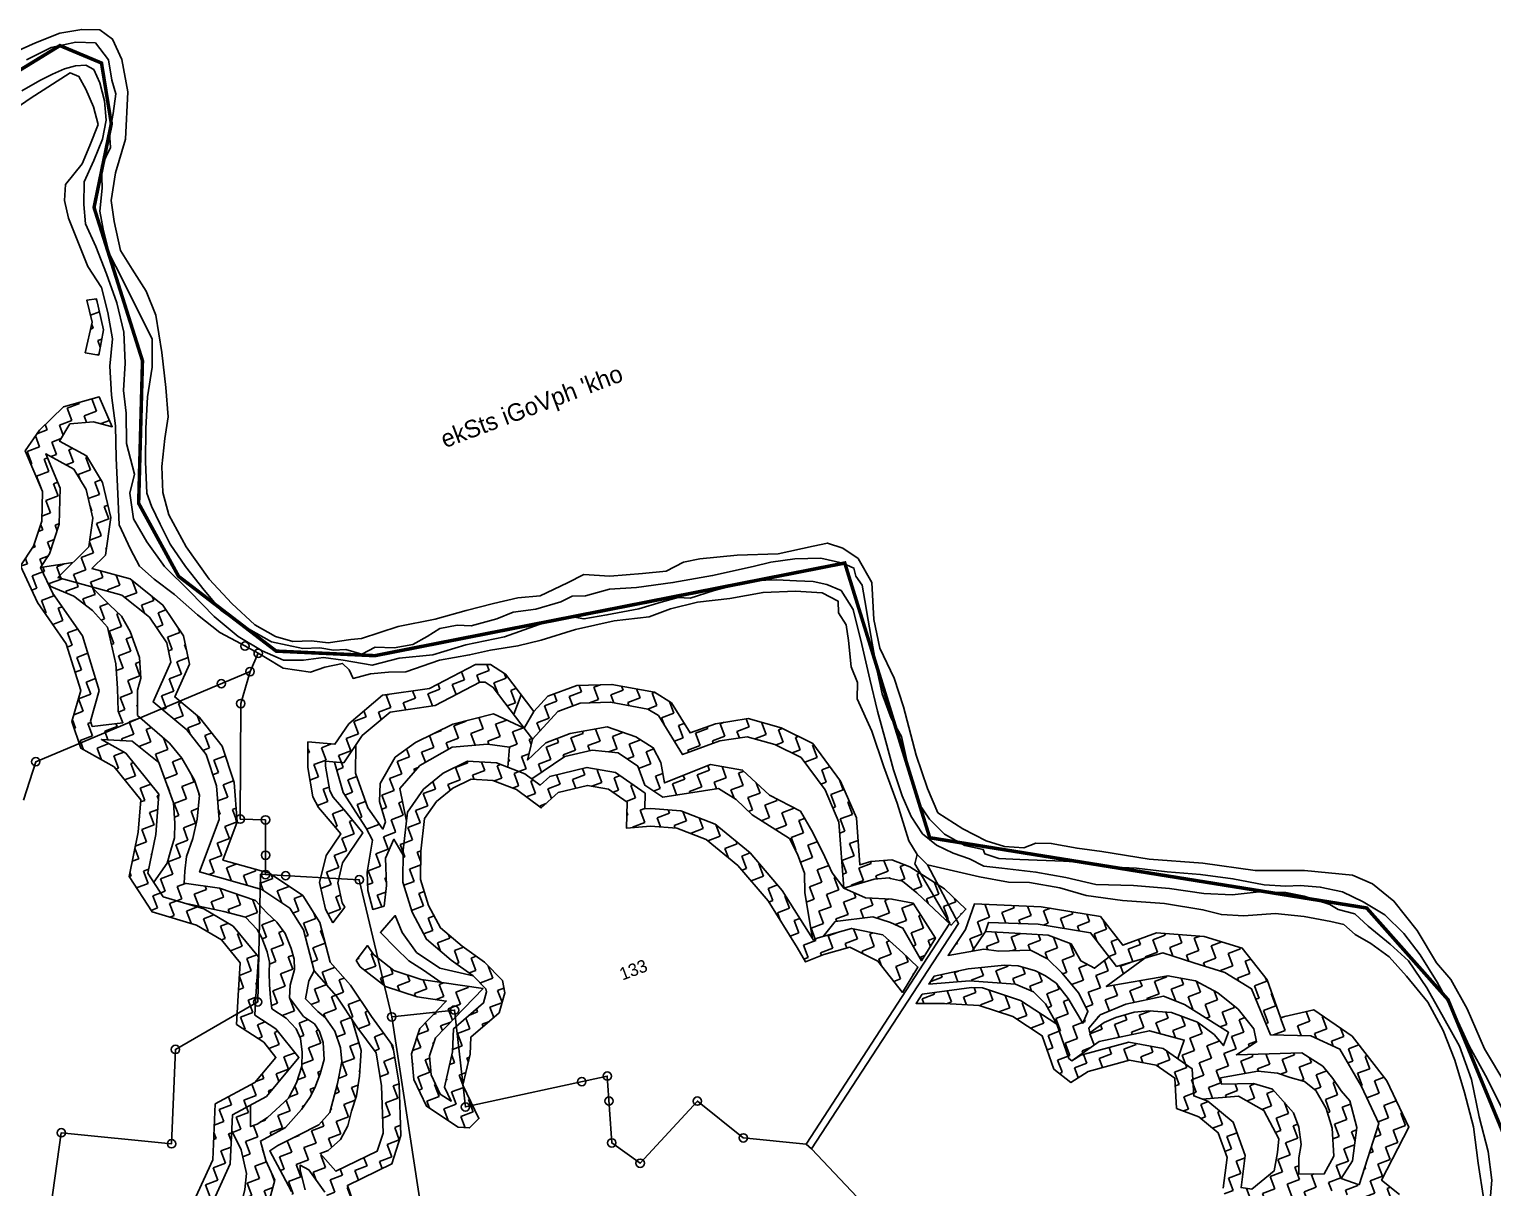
# Model space of a CAD drawing. Header units: metres. Extents: x -219 to 311408, y 87 to 1936973.
# Drawn here: x 309141 to 310231, y 1934927 to 1935790 of the extents above; entities that cross this region are included whole.
import ezdxf

# ---------------------------------------------------------------- set-up
doc = ezdxf.new("R2010")
doc.units = ezdxf.units.M
doc.header["$LTSCALE"] = 0.3
doc.header["$MEASUREMENT"] = 0
doc.linetypes.add('DASHDOT', pattern=[1, 0.5, -0.25, 0, -0.25])
doc.layers.get('0').update_dxf_attribs({"linetype": 'CONTINUOUS'})
for name, color, linetype in [('LINE_WATER', 4, 'CONTINUOUS'), ('POLY_HATCH', 12, 'CONTINUOUS'), ('POLY_PARCEL', 6, 'CONTINUOUS'), ('POLY_WATER', 4, 'CONTINUOUS'), ('SYM_STONE', 1, 'CONTINUOUS'), ('TEXT_MAPOUT', 7, 'CONTINUOUS'), ('TEXT_PARCEL', 7, 'CONTINUOUS'), ('V_BOUND_STREAM_LINE', 7, 'DASHDOT')]:
    doc.layers.add(name, color=color, linetype=linetype)
doc.styles.add('TEXT_MAP', font='')
doc.styles.get('TEXT_MAP').set_extended_font_data('Kruti Dev 050')
pattern_1 = [(0, (0, 0), (1.875, 1.875), [1.875, -1.875]), (90, (1.875, 0), (-1.875, 1.875), [1.875, -1.875])]

# ---------------------------------------------------------------- blocks, each defined once
blk = doc.blocks.new('STONE')
blk.add_circle((0, 0), 0.851)
blk = doc.blocks.new('7')
at = {"layer": 'POLY_HATCH'}
h = blk.add_hatch(dxfattribs=at)
h.set_pattern_fill('ZIGZAG', color=256, scale=15, style=0)
h.set_pattern_definition(pattern_1)
h.paths.add_polyline_path([(546.5, 551.93), (548.2, 550.92), (550.08, 554.05), (550.71, 558.59), (549.38, 558.88), (548.99, 555.67)])
h = blk.add_hatch(dxfattribs=at)
h.set_pattern_fill('ZIGZAG', color=256, scale=15, style=0)
h.set_pattern_definition(pattern_1)
h.paths.add_polyline_path([(546.13, 545.36), (540.88, 545.79), (536.5, 543.92), (533.56, 541.85), (533.8, 535.54), (532.21, 531.65), (529.85, 528.71), (527.52, 527.03), (531.75, 527.03), (534.41, 530.35), (536.35, 535.09), (536.14, 540.41), (539.1, 536.96), (539.72, 533.64), (539.2, 529.46), (537.85, 527.03), (540.74, 527.03), (541.65, 528.66), (542.27, 533.72), (541.46, 538.09), (538.61, 541.41), (540.88, 543.19), (544.1, 542.28), (546.37, 540.69)])
h = blk.add_hatch(dxfattribs=at)
h.set_pattern_fill('ZIGZAG', color=256, scale=15, style=0)
h.set_pattern_definition(pattern_1)
h.paths.add_polyline_path([(537.52, 505.69), (538.38, 508.5), (538.45, 512.46), (538.09, 514.91), (537.09, 517), (535.53, 520.41), (531.53, 523.31), (534.27, 524.54), (529.74, 525.51), (529.95, 522.61), (532.75, 520.02), (534.48, 517.14), (535.64, 514.18), (534.92, 508.85), (533.91, 505.47), (532.83, 502.44), (532.9, 500.64), (528.61, 501.69), (528.64, 502.48), (531.37, 506.16), (531.87, 514.28), (530.04, 521.43), (529.74, 525.51), (531.61, 526.86), (531.75, 527.03), (527.52, 527.03), (527.11, 526.74), (527.54, 521.01), (529.32, 514.04), (528.89, 507.06), (526.14, 503.36), (526, 499.36), (529.51, 495.18), (531.39, 489.45), (529.42, 485.27), (525.97, 479.79), (527.26, 473.93), (529.17, 472.49), (533.35, 472.49), (529.53, 475.39), (528.66, 479.32), (531.64, 484.05), (534.11, 489.28), (531.76, 496.43), (529.2, 499.49), (533.19, 497.72), (535.71, 493.54), (535.64, 487.42), (534.77, 484.61), (533.98, 482.67), (532.9, 481.23), (531.75, 479.64), (528.99, 477.81), (529.53, 475.39), (532.43, 473.18), (533.53, 472.49), (538.91, 472.49), (537.45, 473.7), (532.98, 476.15), (533.71, 477.7), (534.65, 479.57), (536.38, 481.66), (537.97, 484.04), (539.48, 487.14), (539.55, 489.37), (538.97, 492.97), (538.11, 495.56), (535.23, 500.89), (536.51, 504.25)])
h = blk.add_hatch(dxfattribs=at)
h.set_pattern_fill('ZIGZAG', color=256, scale=15, style=0)
h.set_pattern_definition(pattern_1)
h.paths.add_polyline_path([(541.12, 501.48), (544.73, 505.09), (545.36, 509.18), (544.15, 514.33), (541.12, 519.47), (536.54, 522.79), (539, 523.9), (540.74, 527.03), (537.85, 527.03), (537.2, 525.86), (531.53, 523.31), (539.21, 517.74), (541.78, 513.38), (542.78, 509.08), (542.36, 506.29), (537.97, 501.91), (541.05, 496.47), (542.42, 492.19), (542.22, 487.51), (540.87, 482.9), (535.63, 476.87), (541.57, 472.49), (545.37, 472.49), (544.87, 473.19), (539.34, 477.28), (543.14, 481.66), (544.73, 487.09), (544.97, 492.53), (543.38, 497.49)])
h = blk.add_hatch(dxfattribs=at)
h.set_pattern_fill('ZIGZAG', color=256, scale=15, style=0)
h.set_pattern_definition(pattern_1)
h.paths.add_polyline_path([(600.1, 481.15), (595.34, 482.76), (590.93, 482.79), (588.32, 481.47), (586.2, 479.7), (586.75, 477.84), (591.53, 480.26), (594.91, 480.23), (599.03, 478.84), (603.66, 476.04), (604.76, 474.63), (605.18, 472.49), (607.75, 472.49), (607.13, 475.7), (605.37, 477.96)])
h.paths.add_polyline_path([(587.47, 484.33), (586.42, 487.88), (584.88, 489.92), (582.91, 490.67), (575.56, 489.77), (568.93, 491.24), (563.02, 489.13), (560.12, 487.09), (556.64, 488.77), (555.32, 485.37), (554.49, 481.18), (554.74, 479.5), (555.78, 476.67), (556.39, 474.84), (553.35, 472.66), (553.23, 472.49), (557.44, 472.49), (559.38, 473.88), (558.17, 477.51), (557.2, 480.13), (557.06, 481.12), (557.75, 484.66), (558, 485.3), (560.35, 484.17), (564.19, 486.87), (569.1, 488.62), (575.44, 487.21), (582.59, 488.08), (583.3, 487.82), (584.12, 486.72), (585.49, 482.12)])
h = blk.add_hatch(dxfattribs=at)
h.set_pattern_fill('ZIGZAG', color=256, scale=15, style=0)
h.set_pattern_definition(pattern_1)
h.paths.add_polyline_path([(582.82, 483.16), (576.88, 483.85), (570.95, 483.29), (567.49, 482.33), (564.18, 479.57), (563.21, 477.22), (562.94, 474.19), (562.25, 473.36), (561.28, 476.95), (561.42, 482.19), (562.85, 485.92), (560.35, 484.17), (559.17, 484.74), (558.8, 480.26), (560.04, 474.32), (560.3, 472.49), (565.4, 472.49), (565.78, 473.24), (566.53, 477.91), (570.39, 479.98), (575.64, 480.81), (580.47, 479.43), (583.24, 477.91), (582.03, 475.31), (583.98, 473.57), (584.64, 472.55), (590.17, 473.89), (594.17, 473.34), (595.87, 472.49), (600.98, 472.49), (600.63, 472.94), (597.32, 475.7), (592.07, 476.67), (588.34, 476.67), (585.03, 475.29), (586.75, 477.84), (586.2, 479.7)])
h = blk.add_hatch(dxfattribs=at)
h.set_pattern_fill('ZIGZAG', color=256, scale=15, style=0)
h.set_pattern_definition(pattern_1)
h.paths.add_polyline_path([(576.96, 478.14), (573.1, 477.8), (569.65, 476.63), (566.36, 474.38), (565.4, 472.49), (568.24, 472.49), (568.32, 472.66), (570.79, 474.34), (573.63, 475.31), (576.53, 475.56), (579.36, 474.31), (581.4, 472.49), (584.68, 472.49), (583.98, 473.57), (580.75, 476.46)])
h = blk.add_hatch(dxfattribs=at)
h.set_pattern_fill('ZIGZAG', color=256, scale=15, style=0)
h.set_pattern_definition(pattern_1)
h.paths.add_polyline_path([(534.33, 471.74), (533.35, 472.49), (529.17, 472.49), (532.55, 469.91), (535.12, 466.72), (536.48, 462.7), (534.55, 458.42), (532.87, 454.66), (535.63, 450.89), (536.48, 448.26), (532.4, 445.95), (526.03, 445.1), (522.89, 437.79), (518.36, 433.26), (513.52, 432.91), (508.48, 435.29), (503.63, 433.23), (498.34, 433.77), (492.74, 435.82), (487.57, 435.35), (484.25, 431.77), (479.72, 429.72), (475.05, 428.61), (470.28, 429.65), (469.23, 432.34), (467.36, 435.86), (464.48, 433.55), (459.95, 432.56), (456.31, 436.2), (451.14, 432.94), (447.42, 432.58), (447.42, 430.04), (451.99, 430.49), (455.95, 432.99), (456.11, 432.83), (454.38, 430.39), (453.43, 429.07), (450.85, 427.28), (448.4, 426.68), (447.42, 426.73), (447.42, 423.43), (449.6, 423.57), (452.71, 424.05), (456.66, 427.88), (457.81, 431.13), (459.14, 429.8), (464.53, 430.97), (462.58, 428.6), (460.55, 428.12), (457.97, 428), (456.78, 426.08), (456, 421.72), (454.68, 419.69), (452.53, 417.89), (447.74, 417.11), (447.42, 417.18), (447.42, 413.4), (447.92, 413.35), (451.81, 414.18), (457.55, 417.47), (458.63, 419.87), (459.13, 418.36), (459.43, 416.99), (460.63, 415.55), (458.89, 411.48), (455.32, 407.03), (458.56, 407.03), (459.02, 407.61), (459.56, 407.03), (463.01, 407.03), (460.7, 409.52), (462.61, 413.94), (470.44, 411.25), (473.49, 410.17), (478.1, 410.35), (481.81, 411.96), (486.66, 414.18), (490.85, 416.57), (491.83, 420.12), (492.97, 423.17), (499.91, 422.93), (505.83, 424.96), (509.36, 428.67), (510.64, 431.47), (508.43, 432.52), (507.47, 432.11), (506.64, 430.11), (504.3, 427.77), (501.19, 426.46), (493.35, 426.82), (494.38, 432.53), (497.77, 431.28), (504.02, 430.65), (508.43, 432.52), (513.04, 430.34), (519.48, 430.81), (525.02, 436.34), (527.79, 442.78), (533.22, 443.51), (539.53, 447.08), (537.91, 452.06), (535.78, 454.97), (536.86, 457.39), (539.2, 462.56), (537.37, 467.95)])
h.paths.add_polyline_path([(489.84, 420.17), (490.79, 426.69), (491.47, 431.35), (487.17, 423.82), (484.41, 421.49), (478.67, 419.99), (475.32, 419.57), (468.6, 420.11), (463.87, 423.46), (465.42, 426.15), (468.18, 424.29), (472.13, 422.98), (479.25, 422.56), (485.59, 425.49), (487.44, 428.72), (489.17, 432.96), (488.77, 432.92), (485.75, 429.68), (480.54, 427.31), (475.08, 426.02), (468.41, 427.47), (467.38, 430.13), (466.56, 429.14), (464.05, 426.27), (459.5, 424.06), (459.44, 422.5), (461.72, 422.86), (461.77, 421.36), (464.35, 419.33), (466.98, 417.12), (469.55, 415.62), (473.2, 415.09), (477.09, 415.15), (482.48, 415.68), (487.2, 416.94)], flags=16)
h = blk.add_hatch(dxfattribs=at)
h.set_pattern_fill('ZIGZAG', color=256, scale=15, style=0)
h.set_pattern_definition(pattern_1)
h.paths.add_polyline_path([(537.52, 433.19), (538.75, 433.19), (540.98, 434.05), (542.64, 435.49), (543.86, 437.29), (545.31, 439.09), (546.67, 441.54), (548.19, 444.92), (548.53, 449.57), (547.65, 453.39), (545.91, 457.89), (544.73, 456.83), (543.36, 454.6), (544.37, 452.26), (545.09, 451.03), (545.66, 448.8), (545.59, 446.28), (545.09, 444.41), (543.36, 441.67), (540.89, 438.2), (538.8, 437.12), (535.56, 436.76), (532.31, 436.4), (530.94, 436.11), (531.45, 432.22), (531.81, 429.55), (530.8, 425.66), (529.07, 423.43), (526.91, 422.14), (524.03, 420.77), (520.93, 419.47), (518.62, 419.4), (515.67, 419.9), (515.88, 421.2), (515.45, 423.29), (518.77, 423.72), (521, 423.94), (523.31, 424.58), (525.25, 426.02), (527.27, 427.97), (530.15, 431.93), (529.94, 435.03), (530.19, 437.87), (534.22, 438.44), (537.25, 440.03), (538.98, 441.18), (540.13, 442.26), (541.57, 443.84), (542.8, 445.57), (543.52, 447.88), (543.59, 449.53), (543.3, 450.83), (542.22, 452.34), (541.27, 455.55), (541.99, 457.2), (543.36, 459.08), (543.86, 460.45), (544.01, 462.03), (543.94, 464.33), (543.43, 466.28), (542.49, 468.08), (541.63, 470.24), (538.91, 472.49), (533.53, 472.49), (536.87, 470.38), (539.46, 468.51), (540.4, 466.28), (540.61, 464.91), (540.61, 462.82), (540.4, 461.31), (539.82, 459.87), (539.25, 458.28), (538.74, 456.48), (538.38, 454.97), (539.82, 452.96), (540.61, 451.08), (540.69, 449.57), (540.25, 447.63), (539.47, 445.78), (537.96, 443.84), (536.08, 442.18), (532.34, 440.67), (530.61, 440.31), (529.6, 440.31), (530.66, 443.17), (527.79, 442.78), (526.89, 440.7), (527.2, 437.69), (526.7, 434.23), (525.69, 432.21), (524.54, 430.49), (522.95, 428.97), (520.86, 427.03), (514.59, 426.89), (510.12, 427.1), (508.9, 424.15), (507.46, 421.77), (505.8, 419.76), (501.55, 418.24), (496.45, 418.6), (494.51, 420.69), (492.92, 419.25), (492.13, 416.29), (491.26, 414.56), (489.97, 412.76), (488.96, 411.04), (487.66, 408.08), (486.79, 407.03), (490.82, 407.03), (493.11, 410.21), (495.18, 409.1), (496.34, 407.03), (510.13, 407.03), (515.02, 410.55), (522.58, 409.06), (528.5, 409.2), (534.04, 412.71), (537.94, 417.48), (539.43, 422.62), (539.58, 427.58), (546.56, 428.21), (549.21, 431.53), (551.57, 438.5), (552.67, 443.94), (551.28, 448.89), (550.07, 454.14), (548.49, 458.23), (549.11, 464.05), (548.2, 468.52), (545.37, 472.49), (541.57, 472.49), (543.05, 471.4), (545.83, 467.49), (546.56, 463.93), (545.91, 457.89), (547.65, 453.39), (548.83, 448.27), (550.07, 443.84), (549.12, 439.16), (546.95, 432.75), (545.26, 430.63), (538.73, 430.04)])
h.paths.add_polyline_path([(512.67, 415.72), (512.38, 418.74), (513.03, 424.21), (511.87, 422.7), (510.79, 421.12), (509.21, 419.46), (506.76, 417.59), (502.87, 415), (496.02, 415.93), (494.65, 415.5), (493.65, 412.79), (497.03, 410.98), (498.82, 407.77), (503.22, 407.87), (508.19, 408.75), (512.01, 411.5), (512.67, 413.41)], flags=16)
h.paths.add_polyline_path([(532.34, 414.63), (535.66, 418.68), (536.64, 422.07), (536.36, 425.52), (536.22, 427.82), (535.21, 431.57), (534.27, 432.65), (534.05, 432), (533.69, 429.12), (533.55, 427.1), (532.9, 424.72), (532.03, 422.64), (529.08, 419.4), (526.12, 417.95), (523.67, 417.09), (522.09, 416.87), (519.14, 417.09), (515.39, 417.74), (515.12, 413.1), (522.8, 411.59), (527.74, 411.71)], flags=16)
h = blk.add_hatch(dxfattribs=at)
h.set_pattern_fill('ZIGZAG', color=256, scale=15, style=0)
h.set_pattern_definition(pattern_1)
h.paths.add_polyline_path([(561.14, 469.36), (563.21, 471.43), (563.65, 468.86), (563.9, 469.5), (565.4, 472.49), (560.37, 472.49), (557.97, 468.39), (557.14, 465.91), (556.86, 463.15), (558.52, 463.01), (559.9, 465.63)])
h.paths.add_polyline_path([(553.51, 468.46), (555.17, 470.86), (557.44, 472.49), (553.23, 472.49), (551.09, 469.4), (550.55, 465.57), (550.87, 463.37), (553.21, 464.85), (553.1, 465.58)])
h = blk.add_hatch(dxfattribs=at)
h.set_pattern_fill('ZIGZAG', color=256, scale=15, style=0)
h.set_pattern_definition(pattern_1)
h.paths.add_polyline_path([(560.05, 435.16), (562.55, 438.9), (563.52, 441.15), (568.5, 442.98), (570.26, 445.38), (570.58, 447.13), (569.11, 450.46), (566.93, 453.72), (564.95, 457.27), (564.49, 460.88), (564.74, 464.71), (566.21, 468.47), (568.24, 472.49), (565.4, 472.49), (563.9, 469.5), (562.24, 465.27), (561.95, 460.8), (562.51, 456.46), (564.77, 452.4), (566.89, 449.24), (567.95, 446.83), (567.88, 446.41), (566.91, 445.09), (561.63, 443.15), (560.32, 440.11), (557.46, 435.83), (557.64, 433.59), (556.56, 435.08), (556.33, 438.12), (557.04, 440.73), (558.75, 442.84), (567.59, 447.03), (559.78, 451.35), (556.6, 453.91), (554.65, 457.08), (554.32, 458.59), (552.04, 457.16), (552.27, 456.12), (554.67, 452.22), (558.36, 449.25), (562.05, 447.21), (557.14, 444.88), (554.74, 441.91), (553.78, 438.36), (554.1, 434.17), (557.29, 429.77), (558.76, 429.09), (560.48, 429.88)])
h = blk.add_hatch(dxfattribs=at)
h.set_pattern_fill('ZIGZAG', color=256, scale=15, style=0)
h.set_pattern_definition(pattern_1)
h.paths.add_polyline_path([(606.86, 457.3), (602.95, 460.79), (599.03, 462.64), (598.21, 462.88), (599.05, 464.94), (596.14, 469.22), (592.59, 471.31), (587.17, 471.99), (585.45, 471.32), (584.68, 472.49), (581.4, 472.49), (582.05, 471.91), (584.45, 468.22), (587.49, 469.4), (591.76, 468.87), (594.37, 467.33), (596.2, 464.64), (594.8, 461.24), (598.13, 460.27), (601.54, 458.66), (604.87, 455.69), (607.77, 450.64), (610.03, 444.38), (611.57, 436.68), (611.96, 434.35), (614.79, 434.39), (618.63, 434.07), (621.67, 430.81), (623.36, 425.4), (626.7, 428.01), (625.42, 430.68), (623.66, 434.04), (619.81, 436.5), (614.88, 436.92), (614.09, 436.91), (614.06, 437.14), (612.47, 445.06), (610.07, 451.71)])
h = blk.add_hatch(dxfattribs=at)
h.set_pattern_fill('ZIGZAG', color=256, scale=15, style=0)
h.set_pattern_definition(pattern_1)
h.paths.add_polyline_path([(618.89, 454.7), (615.57, 458.43), (613.23, 463.12), (609.22, 465.47), (602.15, 465.35), (602.71, 468.25), (602.43, 470.6), (600.98, 472.49), (595.87, 472.49), (597.48, 471.68), (599.42, 468.92), (599.42, 466.02), (601.21, 463.54), (609.08, 461.88), (610.88, 459.53), (612.26, 456.64), (616.03, 451.63), (616.31, 449.14), (616.31, 446.25), (615.34, 443.62), (614.06, 437.14), (614.09, 436.91), (614.88, 436.92), (615.62, 436.86), (617.96, 438.24), (623.21, 437), (625.28, 435.34), (626.66, 433.96), (627.52, 428.65), (630.48, 430.96), (629.29, 436.76), (626.66, 438.38), (623.21, 439.9), (620.8, 442.24), (619.99, 444.91), (619.85, 447.39), (619.44, 451.25)])
h = blk.add_hatch(dxfattribs=at)
h.set_pattern_fill('ZIGZAG', color=256, scale=15, style=0)
h.set_pattern_definition(pattern_1)
h.paths.add_polyline_path([(623.93, 463.14), (620.53, 466.83), (616.55, 469.73), (611.93, 470.69), (608.09, 470.73), (607.75, 472.49), (605.18, 472.49), (606.01, 468.22), (611.65, 468.17), (615.5, 467.36), (618.84, 464.93), (621.67, 461.87), (623.25, 456.32), (623.47, 451.34), (620.8, 442.24), (625.29, 441.94), (627.37, 441.35), (627.52, 441.22), (628.97, 440.24), (630.32, 437.98), (633.24, 431.91), (636.04, 433.31), (634.17, 437.1), (630.67, 441.8), (628.62, 443.62), (625.72, 444.45), (624.11, 444.56), (626.01, 451.04), (625.76, 456.73)])
h = blk.add_hatch(dxfattribs=at)
h.set_pattern_fill('ZIGZAG', color=256, scale=15, style=0)
h.set_pattern_definition(pattern_1)
h.paths.add_polyline_path([(660.27, 420.57), (655.14, 420.61), (653.61, 425.58), (646.21, 429.85), (637.44, 433.59), (634.93, 430.63), (631.32, 428.04), (634.74, 427.38), (637.51, 429.37), (638.36, 430.41), (644.92, 427.67), (651.49, 423.89), (653.27, 418.09), (660.1, 417.55), (663.76, 414.65), (667.4, 411.84), (670.15, 408.31), (670.19, 407.03), (672.65, 407.03), (672.69, 408.71), (670.94, 414.2), (666.44, 417.69)])
h = blk.add_hatch(dxfattribs=at)
h.set_pattern_fill('ZIGZAG', color=256, scale=15, style=0)
h.set_pattern_definition(pattern_1)
h.paths.add_polyline_path([(650.86, 415.93), (657.42, 417.76), (653.27, 418.09), (652.77, 419.73), (650.21, 418.95), (648.75, 420.62), (648.33, 423.41), (645.68, 425.71), (642.89, 426.96), (637.51, 429.37), (634.74, 427.38), (636.42, 427.06), (638.3, 426.07), (642.61, 424.59), (644.43, 422.57), (645.61, 419.99), (646.87, 416.44), (647.15, 413.51), (645.89, 412.19), (645.19, 416.23), (644.36, 418.88), (643.31, 420.41), (642.2, 421.59), (640.17, 423.13), (638.35, 423.88), (633.33, 425.22), (628.41, 425.95), (627.3, 425.15), (632.91, 423.55), (638.85, 420.79), (640.86, 418.86), (641.87, 416.69), (642.37, 413.38), (642.25, 408.22), (642.54, 407.75), (647.15, 408.96), (654.41, 407.84), (655.53, 407.03), (660.73, 407.03), (658.25, 409.16), (655.32, 410.55), (653.3, 411.11), (650.58, 411.32), (648.77, 411.25), (646.33, 410.55), (646.47, 411.25), (648.63, 412.44), (652.6, 412.58), (658.04, 411.74), (660.41, 409.58), (662.33, 407.03), (666.85, 407.03), (665.43, 409.45), (663.06, 412.17), (659.65, 414.26)])
h = blk.add_hatch(dxfattribs=at)
h.set_pattern_fill('ZIGZAG', color=256, scale=15, style=0)
h.set_pattern_definition(pattern_1)
h.paths.add_polyline_path([(642.37, 413.38), (638.73, 418.38), (634.26, 421.96), (632.84, 422.59), (625.92, 424.16), (624.63, 423.23), (628.43, 421.78), (632.93, 419.79), (636.89, 416.62), (639.83, 412.58), (639.71, 407.54), (640.02, 407.03), (651.63, 407.03), (651.06, 407.37), (644.04, 408.05), (642.54, 407.75), (642.25, 408.22)])
h = blk.add_hatch(dxfattribs=at)
h.set_pattern_fill('ZIGZAG', color=256, scale=15, style=0)
h.set_pattern_definition(pattern_1)
h.paths.add_polyline_path([(674.93, 380.25), (677.24, 384.5), (677.6, 388.38), (676.97, 390.19), (676.48, 392.21), (675.78, 394.37), (673.62, 397.23), (664.81, 400.25), (668.15, 400.95), (668.43, 402.83), (667.32, 406.24), (666.85, 407.03), (662.33, 407.03), (664.87, 403.66), (663.55, 402.12), (662.85, 404.07), (661.25, 406.58), (660.73, 407.03), (655.53, 407.03), (658.59, 404.85), (656.78, 402.71), (658.19, 400.63), (657.03, 396.92), (657.99, 396.08), (663, 394.64), (665.65, 391.43), (666.21, 386.9), (665.37, 385.16), (663.98, 382.86), (660.07, 381.54), (658.74, 382.28), (660.91, 386.34), (660.97, 391.44), (658.65, 395.5), (657.03, 396.92), (658.19, 400.63), (655.35, 404.8), (651.63, 407.03), (640.02, 407.03), (641.31, 404.91), (644.17, 405.5), (650.24, 404.91), (653.57, 402.92), (655.42, 400.22), (654.12, 396.11), (656.67, 393.88), (658.43, 390.78), (658.39, 386.99), (656.32, 383.11), (656.13, 382), (660.77, 378.65), (664.6, 376.77), (666.7, 373.77), (668.02, 371.4), (667.67, 365.65), (666, 361.89), (662.72, 357.22), (657.84, 356.8), (658.61, 358.51), (660.14, 360.81), (661.74, 363.04), (663, 366.81), (662.58, 370.64), (660.14, 376.91), (655.73, 379.7), (655.57, 378.77), (656.24, 374.5), (657.84, 370.24), (657.57, 365.66), (655.89, 361.08), (652.87, 357.05), (650.56, 354.34), (652.63, 350.86), (656.36, 345.81), (656.42, 345.67), (659.19, 345.67), (658.55, 347.09), (654.74, 352.26), (654.54, 352.6), (658.75, 351.44), (663.21, 348.51), (664.77, 345.67), (669.29, 345.67), (667.46, 348.71), (665.59, 351.01), (666.28, 351.78), (669.56, 349.34), (673.43, 345.67), (680.43, 345.67), (679.47, 347.22), (672.77, 352.35), (679, 358.34), (681.31, 365.89), (679.54, 373.37), (677.86, 376.22), (684.17, 381.9), (683.58, 389.22), (681.19, 396.93), (677.39, 402.37), (672.57, 403.03), (672.65, 407.03), (670.19, 407.03), (670.35, 401.21), (675.67, 399.04), (678.89, 395.8), (679.9, 389.71), (680.36, 383.92), (674.63, 376.72), (672.56, 378.44)])
h.paths.add_polyline_path([(674.09, 388.57), (673.6, 391.5), (672.56, 393.24), (670.81, 394.5), (669.35, 395.75), (666.84, 397.01), (661.54, 397.98), (661.33, 397.08), (665.65, 395.54), (667.88, 393.87), (669.49, 389.62), (669.49, 387.46), (668.93, 385.02), (667.95, 383.35), (667.12, 381.19), (670.53, 379.93), (672.7, 381.81), (673.88, 385.65)], flags=16)
h.paths.add_polyline_path([(676.54, 365.89), (676.4, 368.61), (675.84, 370.42), (675.21, 371.95), (674.44, 373.62), (673.68, 375.02), (672.14, 376.34), (670.82, 377.25), (667.19, 378.01), (671.87, 373.97), (672.84, 370.42), (672.98, 366.45), (672.35, 363.52), (671.38, 360.87), (669.98, 357.67), (666.98, 355.72), (668.03, 354.95), (673.05, 357.67), (675.35, 360.45), (676.4, 363.31)], flags=16)
at = {"layer": 'LINE_WATER'}
for points in [[(691.37, 368.11), (692.6, 370.65), (693.54, 374.66), (694.1, 379.75), (694.94, 385.1), (694.99, 390.16), (694.31, 394.81), (693.59, 399.62), (692.52, 404.13), (690.87, 407.28), (688.87, 410.78), (687.71, 413.12), (685.71, 414.51), (684.86, 415.61), (681.84, 417.99), (679.56, 419.41), (676.06, 420.87), (672.27, 421.84), (668.55, 423.42), (664.25, 425.83), (659.57, 428.02), (654.63, 430.08), (650.97, 432.49), (647.25, 434.74), (642.89, 436.99), (640.6, 438.16), (639.02, 439.84), (637.15, 441.45), (635.31, 443.32), (634.05, 445.57), (633.39, 448.43), (633.22, 451.67), (633.39, 455.55), (633.79, 459.75), (634.19, 464.2), (634.78, 468.88), (635.44, 473.88), (636.06, 479), (635.41, 482.15), (633.83, 483.66), (632.12, 484.73), (629.96, 485.68), (627.32, 486.81), (624.49, 487.78), (621.67, 488.21), (618.49, 488.52), (614.89, 488.69), (613.34, 489.41), (610.8, 489.65), (607.49, 489.89), (602.94, 490.67), (599.66, 491.3), (598.02, 492.3), (593.43, 492.8), (588.14, 492.91), (582.6, 493.75), (577.69, 494.09), (573.01, 495.35), (569.06, 495.78), (565.44, 497.91), (562.96, 499.23), (560.16, 499.92), (557.49, 500.92), (555.11, 503.24), (552.6, 506.35), (550.42, 510.23), (548.45, 514.81), (546.32, 519.4), (545.22, 523.6), (544.6, 527.32), (545.38, 530.94), (546.96, 533.22), (547.46, 537.74), (548.91, 541.81), (549.73, 544.96), (551.28, 548.52), (552.67, 552.72), (553.23, 557.01), (553.34, 561.4), (553.26, 565.6), (553.05, 569.13), (553.8, 571.8), (554.97, 574.78), (557.35, 577.16), (559.57, 579.57), (560.99, 581.92), (561.74, 584.59), (562.05, 587.25), (561.9, 589.31), (561.06, 590.29), (559.64, 590.72), (558.05, 590.86), (556.15, 590.75), (554.15, 590.54), (551.23, 590.11)], [(553.43, 593.98), (557.35, 594.4), (560.87, 593.86), (563.48, 592.8), (564.37, 589.85), (563.77, 586.96), (563.62, 584.93), (562.28, 582.44), (560.82, 580.07), (560.22, 578.04), (558.07, 576), (557.07, 573.06), (555.61, 570.11), (555.12, 567.5), (554.69, 563.98), (555.18, 559.83), (555.61, 555.46), (556.15, 550.39), (554.69, 546.64), (552.6, 542.89), (550.79, 538.74), (549.05, 534.31), (547.64, 530.1), (547.61, 528.13), (547.87, 525.29), (548.19, 522.12), (549.13, 518.37), (550.42, 514.27), (551.65, 510.7), (553.57, 507.81), (556.81, 503.94), (560.67, 501.51), (562.94, 500.74), (564.68, 499.74), (566.32, 499.19), (568.24, 497.79), (570.38, 498.05), (572.88, 496.99), (575.54, 496.5), (577.86, 496.82), (579.95, 497.25), (582.44, 496.82), (584.25, 496.05), (588.05, 495.67), (590.55, 495.76), (593.73, 495.04), (597.42, 494.73), (599.22, 494.93), (601.03, 494.27), (604.55, 493.96), (608.25, 492.84), (613.37, 491.67), (619.01, 490.61), (624.89, 489.78), (627.49, 489.46), (630.84, 488.69), (634.31, 487.46), (637.03, 485.71), (638.26, 484.48), (638.12, 483.31), (638.49, 481.79), (638.06, 479.59), (637.52, 476.81), (636.91, 473.52), (636.2, 469.83), (635.71, 466.25), (635.68, 462.56), (636.11, 459.61), (635.63, 456.15), (635.25, 452.69), (635.05, 449.8), (635.71, 447.14), (636.94, 444.42), (639.09, 441.87), (641.35, 440.41), (641.33, 439.75), (642.96, 438.41), (645.74, 437.24), (651.49, 434.8), (654.39, 433.52), (657.11, 431.83), (660.86, 430.2), (664.78, 428.16), (669.11, 426.13), (673.2, 423.93), (677.07, 421.55), (679.9, 420.27), (681.82, 419.66), (684.43, 418.43), (687.15, 416.69), (689.41, 414.31), (691.67, 411.48), (693.25, 408.02), (694.37, 404.32), (695.25, 399.83), (695.97, 394.82), (696.34, 389.64), (697.06, 384.46), (697.55, 379.74)]]:
    blk.add_lwpolyline(points, dxfattribs=at)
at = {"layer": 'POLY_HATCH'}
for points in [[(548.2, 550.92), (550.08, 554.05), (550.71, 558.59), (549.38, 558.88), (548.99, 555.67), (546.5, 551.93)], [(550.87, 463.37), (553.21, 464.85), (553.1, 465.58), (553.51, 468.46), (555.17, 470.86), (559.38, 473.88), (558.17, 477.51), (557.2, 480.13), (557.06, 481.12), (557.75, 484.66), (558, 485.3), (560.35, 484.17), (564.19, 486.87), (569.1, 488.62), (575.44, 487.21), (582.59, 488.08), (583.3, 487.82), (584.12, 486.72), (586.75, 477.84), (591.53, 480.26), (594.91, 480.23), (599.03, 478.84), (603.66, 476.04), (604.76, 474.63), (606.01, 468.22), (611.65, 468.17), (615.5, 467.36), (618.84, 464.93), (621.67, 461.87), (623.25, 456.32), (623.47, 451.34), (620.8, 442.24), (625.29, 441.94), (627.37, 441.35), (627.52, 441.22), (628.97, 440.24), (630.32, 437.98), (633.24, 431.91), (636.04, 433.31), (634.17, 437.1), (630.67, 441.8), (628.62, 443.62), (625.72, 444.45), (624.11, 444.56), (626.01, 451.04), (625.76, 456.73), (623.93, 463.14), (620.53, 466.83), (616.55, 469.73), (611.93, 470.69), (608.09, 470.73), (607.13, 475.7), (605.37, 477.96), (600.1, 481.15), (595.34, 482.76), (590.93, 482.79), (588.32, 481.47), (586.42, 487.88), (584.88, 489.92), (582.91, 490.67), (575.56, 489.77), (568.93, 491.24), (563.02, 489.13), (560.12, 487.09), (556.64, 488.77), (555.32, 485.37), (554.49, 481.18), (554.74, 479.5), (555.78, 476.67), (556.39, 474.84), (553.35, 472.66), (551.09, 469.4), (550.55, 465.57)], [(552.04, 457.16), (552.27, 456.12), (554.67, 452.22), (558.36, 449.25), (562.05, 447.21), (557.14, 444.88), (554.74, 441.91), (553.78, 438.36), (554.1, 434.17), (557.29, 429.77), (558.76, 429.09), (560.48, 429.88), (560.05, 435.16), (562.55, 438.9), (563.52, 441.15), (568.5, 442.98), (570.26, 445.38), (570.58, 447.13), (569.11, 450.46), (566.93, 453.72), (564.95, 457.27), (564.49, 460.88), (564.74, 464.71), (566.21, 468.47), (568.32, 472.66), (570.79, 474.34), (573.63, 475.31), (576.53, 475.56), (579.36, 474.31), (582.05, 471.91), (584.45, 468.22), (587.49, 469.4), (591.76, 468.87), (594.37, 467.33), (596.2, 464.64), (594.8, 461.24), (598.13, 460.27), (601.54, 458.66), (604.87, 455.69), (607.77, 450.64), (610.03, 444.38), (611.57, 436.68), (611.96, 434.35), (614.79, 434.39), (618.63, 434.07), (621.67, 430.81), (623.36, 425.4), (626.7, 428.01), (625.42, 430.68), (623.66, 434.04), (619.81, 436.5), (614.88, 436.92), (614.09, 436.91), (614.06, 437.14), (612.47, 445.06), (610.07, 451.71), (606.86, 457.3), (602.95, 460.79), (599.03, 462.64), (598.21, 462.88), (599.05, 464.94), (596.14, 469.22), (592.59, 471.31), (587.17, 471.99), (585.45, 471.32), (583.98, 473.57), (580.75, 476.46), (576.96, 478.14), (573.1, 477.8), (569.65, 476.63), (566.36, 474.38), (563.9, 469.5), (562.24, 465.27), (561.95, 460.8), (562.51, 456.46), (564.77, 452.4), (566.89, 449.24), (567.95, 446.83), (567.88, 446.41), (566.91, 445.09), (561.63, 443.15), (560.32, 440.11), (557.46, 435.83), (557.64, 433.59), (556.56, 435.08), (556.33, 438.12), (557.04, 440.73), (558.75, 442.84), (567.59, 447.03), (559.78, 451.35), (556.6, 453.91), (554.65, 457.08), (554.32, 458.59)], [(646.47, 411.25), (648.63, 412.44), (652.6, 412.58), (658.04, 411.74), (660.41, 409.58), (664.87, 403.66), (663.55, 402.12), (662.85, 404.07), (661.25, 406.58), (658.25, 409.16), (655.32, 410.55), (653.3, 411.11), (650.58, 411.32), (648.77, 411.25), (646.33, 410.55)], [(661.54, 397.98), (661.33, 397.08), (665.65, 395.54), (667.88, 393.87), (669.49, 389.62), (669.49, 387.46), (668.93, 385.02), (667.95, 383.35), (667.12, 381.19), (670.53, 379.93), (672.7, 381.81), (673.88, 385.65), (674.09, 388.57), (673.6, 391.5), (672.56, 393.24), (670.81, 394.5), (669.35, 395.75), (666.84, 397.01)]]:
    blk.add_lwpolyline(points, close=True, dxfattribs=at)
for points in [[(539.43, 422.62), (539.58, 427.58), (546.56, 428.21), (549.21, 431.53), (551.57, 438.5), (552.67, 443.94), (551.28, 448.89), (550.07, 454.14), (548.49, 458.23), (549.11, 464.05), (548.2, 468.52), (544.87, 473.19), (539.34, 477.28), (543.14, 481.66), (544.73, 487.09), (544.97, 492.53), (543.38, 497.49), (541.12, 501.48), (544.73, 505.09), (545.36, 509.18), (544.15, 514.33), (541.12, 519.47), (536.54, 522.79), (539, 523.9), (541.65, 528.66), (542.27, 533.72), (541.46, 538.09), (538.61, 541.41), (540.88, 543.19), (544.1, 542.28), (546.37, 540.69), (546.13, 545.36), (540.88, 545.79), (536.5, 543.92), (533.56, 541.85), (533.8, 535.54), (532.21, 531.65), (529.85, 528.71), (527.11, 526.74), (527.54, 521.01), (529.32, 514.04), (528.89, 507.06), (526.14, 503.36), (526, 499.36), (529.51, 495.18), (531.39, 489.45), (529.42, 485.27), (525.97, 479.79), (527.26, 473.93), (532.55, 469.91), (535.12, 466.72), (536.48, 462.7), (534.55, 458.42), (532.87, 454.66), (535.63, 450.89), (536.48, 448.26), (532.4, 445.95), (526.03, 445.1), (522.89, 437.79), (518.36, 433.26)], [(529.95, 522.61), (532.75, 520.02), (534.48, 517.14), (535.64, 514.18), (534.92, 508.85), (533.91, 505.47), (532.83, 502.44), (532.9, 500.64), (528.61, 501.69), (528.64, 502.48), (531.37, 506.16), (531.87, 514.28), (530.04, 521.43), (529.74, 525.51), (531.61, 526.86), (534.41, 530.35), (536.35, 535.09), (536.14, 540.41), (539.1, 536.96), (539.72, 533.64), (539.2, 529.46), (537.2, 525.86), (531.53, 523.31), (539.21, 517.74), (541.78, 513.38), (542.78, 509.08), (542.36, 506.29), (537.97, 501.91), (541.05, 496.47), (542.42, 492.19), (542.22, 487.51), (540.87, 482.9), (535.63, 476.87), (543.05, 471.4), (545.83, 467.49), (546.56, 463.93), (545.91, 457.89), (547.65, 453.39), (548.83, 448.27), (550.07, 443.84), (549.12, 439.16), (546.95, 432.75), (545.26, 430.63), (538.73, 430.04), (537.52, 433.19), (538.75, 433.19), (540.98, 434.05), (542.64, 435.49), (543.86, 437.29), (545.31, 439.09), (546.67, 441.54), (548.19, 444.92), (548.53, 449.57)], [(529.74, 525.51), (534.27, 524.54)], [(535.53, 520.41), (537.09, 517), (538.09, 514.91), (538.45, 512.46), (538.38, 508.5), (537.52, 505.69), (536.51, 504.25), (535.23, 500.89), (538.11, 495.56), (538.97, 492.97), (539.55, 489.37), (539.48, 487.14), (537.97, 484.04), (536.38, 481.66), (534.65, 479.57), (533.71, 477.7), (532.98, 476.15), (537.45, 473.7), (541.63, 470.24), (542.49, 468.08), (543.43, 466.28), (543.94, 464.33), (544.01, 462.03), (543.86, 460.45), (543.36, 459.08), (541.99, 457.2), (541.27, 455.55), (542.22, 452.34), (543.3, 450.83), (543.59, 449.53), (543.52, 447.88), (542.8, 445.57), (541.57, 443.84), (540.13, 442.26), (538.98, 441.18), (537.25, 440.03), (534.22, 438.44), (530.19, 437.87), (529.94, 435.03), (530.15, 431.93), (527.27, 427.97)], [(531.81, 429.55), (531.45, 432.22), (530.94, 436.11), (532.31, 436.4), (535.56, 436.76), (538.8, 437.12), (540.89, 438.2), (543.36, 441.67), (545.09, 444.41), (545.59, 446.28), (545.66, 448.8), (545.09, 451.03), (544.37, 452.26), (543.36, 454.6), (544.73, 456.83), (545.91, 457.89)], [(519.48, 430.81), (525.02, 436.34), (527.79, 442.78), (533.22, 443.51), (539.53, 447.08), (537.91, 452.06), (535.78, 454.97), (536.86, 457.39), (539.2, 462.56), (537.37, 467.95), (534.33, 471.74), (529.53, 475.39), (528.66, 479.32), (531.64, 484.05), (534.11, 489.28), (531.76, 496.43), (529.2, 499.49), (533.19, 497.72), (535.71, 493.54), (535.64, 487.42), (534.77, 484.61), (533.98, 482.67), (532.9, 481.23), (531.75, 479.64), (528.99, 477.81)], [(559.17, 484.74), (558.8, 480.26), (560.04, 474.32), (560.31, 472.39), (557.97, 468.39), (557.14, 465.91), (556.86, 463.15), (558.52, 463.01), (559.9, 465.63), (561.14, 469.36), (563.21, 471.43), (563.21, 471.43), (563.65, 468.86)], [(588.32, 481.47), (586.2, 479.7), (582.82, 483.16), (576.88, 483.85), (570.95, 483.29), (567.49, 482.33), (564.18, 479.57), (563.21, 477.22), (562.94, 474.19), (562.25, 473.36), (561.28, 476.95), (561.42, 482.19), (562.85, 485.92)], [(585.49, 482.12), (587.47, 484.33)], [(565.78, 473.24), (566.53, 477.91), (570.39, 479.98), (575.64, 480.81), (580.47, 479.43), (583.24, 477.91), (582.03, 475.31)], [(615.62, 436.86), (617.96, 438.24), (623.21, 437), (625.28, 435.34), (626.66, 433.96), (627.52, 428.65), (630.48, 430.96), (629.29, 436.76), (626.66, 438.38), (623.21, 439.9), (620.8, 442.24), (619.99, 444.91), (619.85, 447.39), (619.44, 451.25), (618.89, 454.7), (615.57, 458.43), (613.23, 463.12), (609.22, 465.47), (602.15, 465.35), (602.71, 468.25), (602.43, 470.6), (600.63, 472.94), (597.32, 475.7), (592.07, 476.67), (588.34, 476.67), (585.03, 475.29), (586.75, 477.84)], [(532.43, 473.18), (536.87, 470.38), (539.46, 468.51), (540.4, 466.28), (540.61, 464.91), (540.61, 462.82), (540.4, 461.31), (539.82, 459.87), (539.25, 458.28), (538.74, 456.48), (538.38, 454.97), (539.82, 452.96), (540.61, 451.08), (540.69, 449.57), (540.25, 447.63), (539.47, 445.78), (537.96, 443.84), (536.08, 442.18), (532.34, 440.67), (530.61, 440.31), (529.6, 440.31), (530.66, 443.17)], [(584.64, 472.55), (590.17, 473.89), (594.17, 473.34), (597.48, 471.68), (599.42, 468.92), (599.42, 466.02), (601.21, 463.54), (609.08, 461.88), (610.88, 459.53), (612.26, 456.64), (616.03, 451.63), (616.31, 449.14), (616.31, 446.25), (615.34, 443.62), (614.06, 437.14)], [(562.32, 449.95), (560.57, 452.45), (559.07, 454.48), (557.97, 456.79), (556.7, 459.68), (559.53, 461.18), (559.59, 458.58), (560.51, 455.17), (562.84, 451.94), (566.89, 449.24)], [(526.89, 440.7), (527.2, 437.69), (526.7, 434.23), (525.69, 432.21), (524.54, 430.49), (522.95, 428.97), (520.86, 427.03), (514.59, 426.89), (510.12, 427.1), (508.9, 424.15), (507.46, 421.77), (505.8, 419.76), (501.55, 418.24), (496.45, 418.6), (494.51, 420.69), (492.92, 419.25), (492.13, 416.29), (491.26, 414.56), (489.97, 412.76), (488.96, 411.04), (487.66, 408.08), (486.05, 406.14), (481.92, 403.94)], [(533.69, 429.12), (534.05, 432), (534.27, 432.65), (535.21, 431.57), (536.22, 427.82)], [(657.99, 396.08), (663, 394.64), (665.65, 391.43), (666.21, 386.9), (665.37, 385.16), (663.98, 382.86), (660.07, 381.54), (658.74, 382.28), (660.91, 386.34), (660.97, 391.44), (658.65, 395.5), (657.03, 396.92), (658.19, 400.63), (655.35, 404.8), (651.06, 407.37), (644.04, 408.05), (642.54, 407.75), (642.25, 408.22), (642.37, 413.38), (638.73, 418.38), (634.26, 421.96), (632.84, 422.59), (625.92, 424.16), (624.63, 423.23), (628.43, 421.78), (632.93, 419.79), (636.89, 416.62), (639.83, 412.58), (639.71, 407.54), (641.31, 404.91), (644.17, 405.5), (650.24, 404.91), (653.57, 402.92), (655.42, 400.22), (654.12, 396.11), (656.67, 393.88), (658.43, 390.78), (658.39, 386.99), (656.32, 383.11)], [(679.54, 373.37), (677.86, 376.22), (684.17, 381.9), (683.58, 389.22), (681.19, 396.93), (677.39, 402.37), (672.57, 403.03), (672.69, 408.71), (670.94, 414.2), (666.44, 417.69), (660.27, 420.57), (655.14, 420.61), (653.61, 425.58), (646.21, 429.85), (637.44, 433.59), (634.93, 430.63), (631.32, 428.04), (636.42, 427.06), (638.3, 426.07), (642.61, 424.59), (644.43, 422.57), (645.61, 419.99), (646.87, 416.44), (647.15, 413.51), (645.89, 412.19), (645.19, 416.23), (644.36, 418.88), (643.31, 420.41), (642.2, 421.59), (640.17, 423.13), (638.35, 423.88), (633.33, 425.22), (628.41, 425.95), (627.3, 425.15), (632.91, 423.55), (638.85, 420.79), (640.86, 418.86), (641.87, 416.69), (642.37, 413.38)], [(657.42, 417.76), (650.86, 415.93), (659.65, 414.26), (663.06, 412.17), (665.43, 409.45), (667.32, 406.24), (668.43, 402.83), (668.15, 400.95), (664.81, 400.25), (673.62, 397.23), (675.78, 394.37), (676.48, 392.21), (676.97, 390.19), (677.6, 388.38), (677.24, 384.5), (674.93, 380.25), (672.56, 378.44), (674.63, 376.72), (674.63, 376.72), (680.36, 383.92), (679.9, 389.71), (678.89, 395.8), (675.67, 399.04), (670.35, 401.21), (670.15, 408.31), (667.4, 411.84), (663.76, 414.65), (660.1, 417.55), (653.27, 418.09), (651.49, 423.89), (644.92, 427.67), (638.36, 430.41), (637.51, 429.37), (634.74, 427.38)], [(637.51, 429.37), (642.89, 426.96), (645.68, 425.71), (648.33, 423.41), (648.75, 420.62), (650.21, 418.95), (652.77, 419.73)], [(642.54, 407.75), (647.15, 408.96), (654.41, 407.84), (658.59, 404.85), (656.78, 402.71)]]:
    blk.add_lwpolyline(points, dxfattribs=at)
at = {"layer": 'POLY_PARCEL'}
for points in [[(515.75, 495.31), (519.31, 499.83), (552.46, 501.07)], [(552.46, 501.07), (549.59, 497.27), (543.7, 481.88), (547.04, 480.5), (544.29, 473.19)], [(552.46, 501.07), (554.45, 503.1)], [(493.96, 419.63), (496.77, 435.73), (504.03, 449.01), (518.19, 441.99), (523.46, 454.39), (536.83, 456.58), (543.61, 473.49), (544.29, 473.19)], [(544.29, 473.19), (556.53, 467.78), (553.97, 447.84)], [(524.3, 383.07), (532.24, 401.19), (542.94, 410.16), (552.23, 408.04), (555.47, 416.7), (548.1, 420.12), (553.97, 447.84)], [(553.97, 447.84), (562.7, 445.59), (559.27, 432.1), (579.76, 429.08), (576.99, 419.94), (579.76, 415.8), (590.52, 421.21), (594.8, 413.98), (602.88, 410)], [(603.35, 409.1), (608.84, 395.97), (606.44, 393.71), (603.46, 392.1), (583.04, 371.56)]]:
    blk.add_lwpolyline(points, dxfattribs=at)
at = {"layer": 'POLY_WATER'}
for points in [[(699.28, 382.7), (698.21, 388.54), (697.91, 394.76), (697.22, 399.5), (696.15, 402.43), (695.19, 407.72), (693.57, 412.84), (691.57, 416.21), (689.35, 418.38), (683.18, 421.42), (676.57, 423.91), (669.97, 427.5), (663.03, 430.76), (657.08, 434.19), (653.93, 435.86), (650.72, 437.8), (648.66, 438.6), (646.82, 438.57), (644.33, 439.75), (642.16, 441.42), (639.67, 444.19), (637.12, 447.61), (636.98, 451.36), (637.17, 456.38), (637.91, 463.47), (638.11, 467.77), (637.69, 472.51), (638.32, 476.6), (639.94, 481.67), (639.31, 485.53), (637.8, 487.69), (635.97, 489.15), (633.91, 489.45), (628.84, 490.19), (623.33, 492.08), (618.14, 493.47), (615.81, 493.83), (613.04, 493.53), (609.78, 494.38), (605.26, 495.72), (601.88, 497.23), (599.28, 496.93), (594.98, 496.57), (591.88, 497.42), (588.34, 497.89), (584.36, 498.35), (579.79, 498.76), (574.49, 499.61), (568.98, 499.86), (567.53, 500.27), (564.32, 500.95), (562.21, 502.08), (559.66, 502.93), (557.6, 504.49), (555.44, 507.09), (553.44, 511.06), (551.65, 515.47), (550.2, 520.93), (549.51, 526.1), (549.82, 529.37), (551, 532.9), (552.83, 536.49), (554.34, 539.2), (555.52, 543.23), (556.75, 548.08), (557.82, 553.37), (557.74, 557.06), (556.95, 560.71), (556.37, 563.8), (556.95, 568), (557.63, 570.93), (559.58, 574.41), (562.62, 578.43), (565.34, 584.6), (566.13, 589.23), (565.94, 592.43), (564.7, 594.33), (562.32, 595.28), (559.22, 595.86), (555.46, 595.83), (550.72, 595.53)], [(547.73, 587.6), (551.95, 588.66), (558.56, 590.05), (559.56, 589.11), (559.85, 587.08), (560.01, 584.34), (559.72, 581.73), (557.56, 579.38), (555.6, 577.29), (552.34, 575.38), (551.4, 573.29), (551.05, 570.74), (551.18, 563.33), (551.98, 559.82), (551.56, 556.18), (550.82, 552.41), (549.11, 548.9), (547.86, 544.93), (546.86, 540.65), (545.34, 536.3), (543.76, 531.43), (542.37, 527.27), (542.66, 523.44), (543.02, 520.7), (544.28, 518.22), (546.24, 515.15), (548.28, 511.32), (550.37, 507.81), (552.66, 505.2), (554.45, 503.1)], [(554.45, 503.1), (555.21, 502.2), (557.05, 499.85), (560.5, 497.95), (562.66, 497.91), (565.21, 497.5), (565.76, 496.3), (565.85, 494.98), (568.4, 494.69), (570.88, 494.01), (573.24, 493.21), (578.3, 493.05), (582.59, 492.24), (585.59, 491.82), (589.49, 491.02), (592.88, 490.6), (598.01, 490.31), (603.59, 489.5), (608.46, 488.31), (611.71, 488.28), (615.68, 487.8), (620.16, 486.67), (624.9, 485.8), (629.32, 484.35), (632.77, 482.77), (634.48, 480.87), (633.93, 479.29), (634.35, 477.32), (633.87, 475.1), (632.93, 471.46), (632.97, 469.04), (632.1, 466.88), (632.45, 461.82), (632.22, 456.44), (632.19, 450.93), (631.84, 445.29), (632.26, 443.07)], [(602.88, 410), (633.17, 432.26), (631.49, 441.96), (632.26, 443.07)], [(632.26, 443.07), (633.13, 441.16)], [(633.13, 441.16), (634.34, 431.78), (603.35, 409.1)], [(633.13, 441.16), (639.48, 436.94), (643.06, 434.78), (645.87, 433.66), (649.64, 431.43), (652.77, 429.08), (657.38, 426.6), (662.83, 424.05), (667.64, 421.31), (669.86, 419.73), (672.8, 418.41), (677.09, 417.16), (680.79, 415.32), (684.12, 413.29), (685.7, 412.23), (686.7, 410.32), (688.34, 408.36), (690.12, 405.62), (691.44, 402.17), (693.02, 397.63), (693.63, 393.08), (693.66, 388.54), (693.37, 383.74), (692.82, 378.68), (691.63, 373.62), (690.5, 368.43)], [(603.35, 409.1), (602.88, 410)]]:
    blk.add_lwpolyline(points, dxfattribs=at)
at = {"layer": 'V_BOUND_STREAM_LINE', "ltscale": 10, "const_width": 0.5}
blk.add_lwpolyline([(521.55, 587.1), (558.59, 594.21), (563.26, 589.79), (561.52, 581.2), (554.99, 570.88), (553.74, 547.98), (546.05, 529.14), (547.7, 517.39), (556.96, 502.49), (569.9, 496.91), (637.29, 485.62), (634.8, 444.67), (689.58, 413.29), (695.82, 396.95), (696.61, 371.61)], dxfattribs=at)
at = {"layer": 'SYM_STONE', "xscale": 0.7, "yscale": 0.7, "zscale": 0.7}
for p in [(553.06, 504.73), (554.45, 503.1), (548, 500.9), (552.46, 501.07), (519.31, 499.83), (549.59, 497.27), (543.7, 481.88), (547.04, 480.5), (545.27, 475.78), (544.29, 473.19), (546.92, 472.03), (556.53, 467.78), (536.83, 456.58), (523.46, 454.39), (504.03, 449.01), (553.97, 447.84), (562.7, 445.59), (518.19, 441.99), (559.27, 432.1), (576.07, 429.63), (579.76, 429.08), (578.73, 425.67), (590.52, 421.21), (576.99, 419.94), (579.76, 415.8), (594.8, 413.98)]:
    blk.add_blockref('STONE', p, dxfattribs=at)
at = {"layer": 'TEXT_MAPOUT', "style": 'TEXT_MAP'}
blk.add_text(" ekSts iGoVph 'kho", height=2.5, dxfattribs=at).set_placement((588.76, 521.07))
at = {"layer": 'TEXT_PARCEL', "style": 'TEXT_MAP'}
blk.add_text('133', height=1.8, dxfattribs=at).set_placement((586.58, 441.07))

msp = doc.modelspace()

# ---------------------------------------------------------------- block references
at = {"xscale": 5.22030005190954, "yscale": 5.22030005190954, "zscale": 5.22030005190954, "rotation": 20.6667085191896}
msp.add_blockref('7', (307530.7, 1931846.3), dxfattribs=at)

doc.saveas('drawing.dxf')
